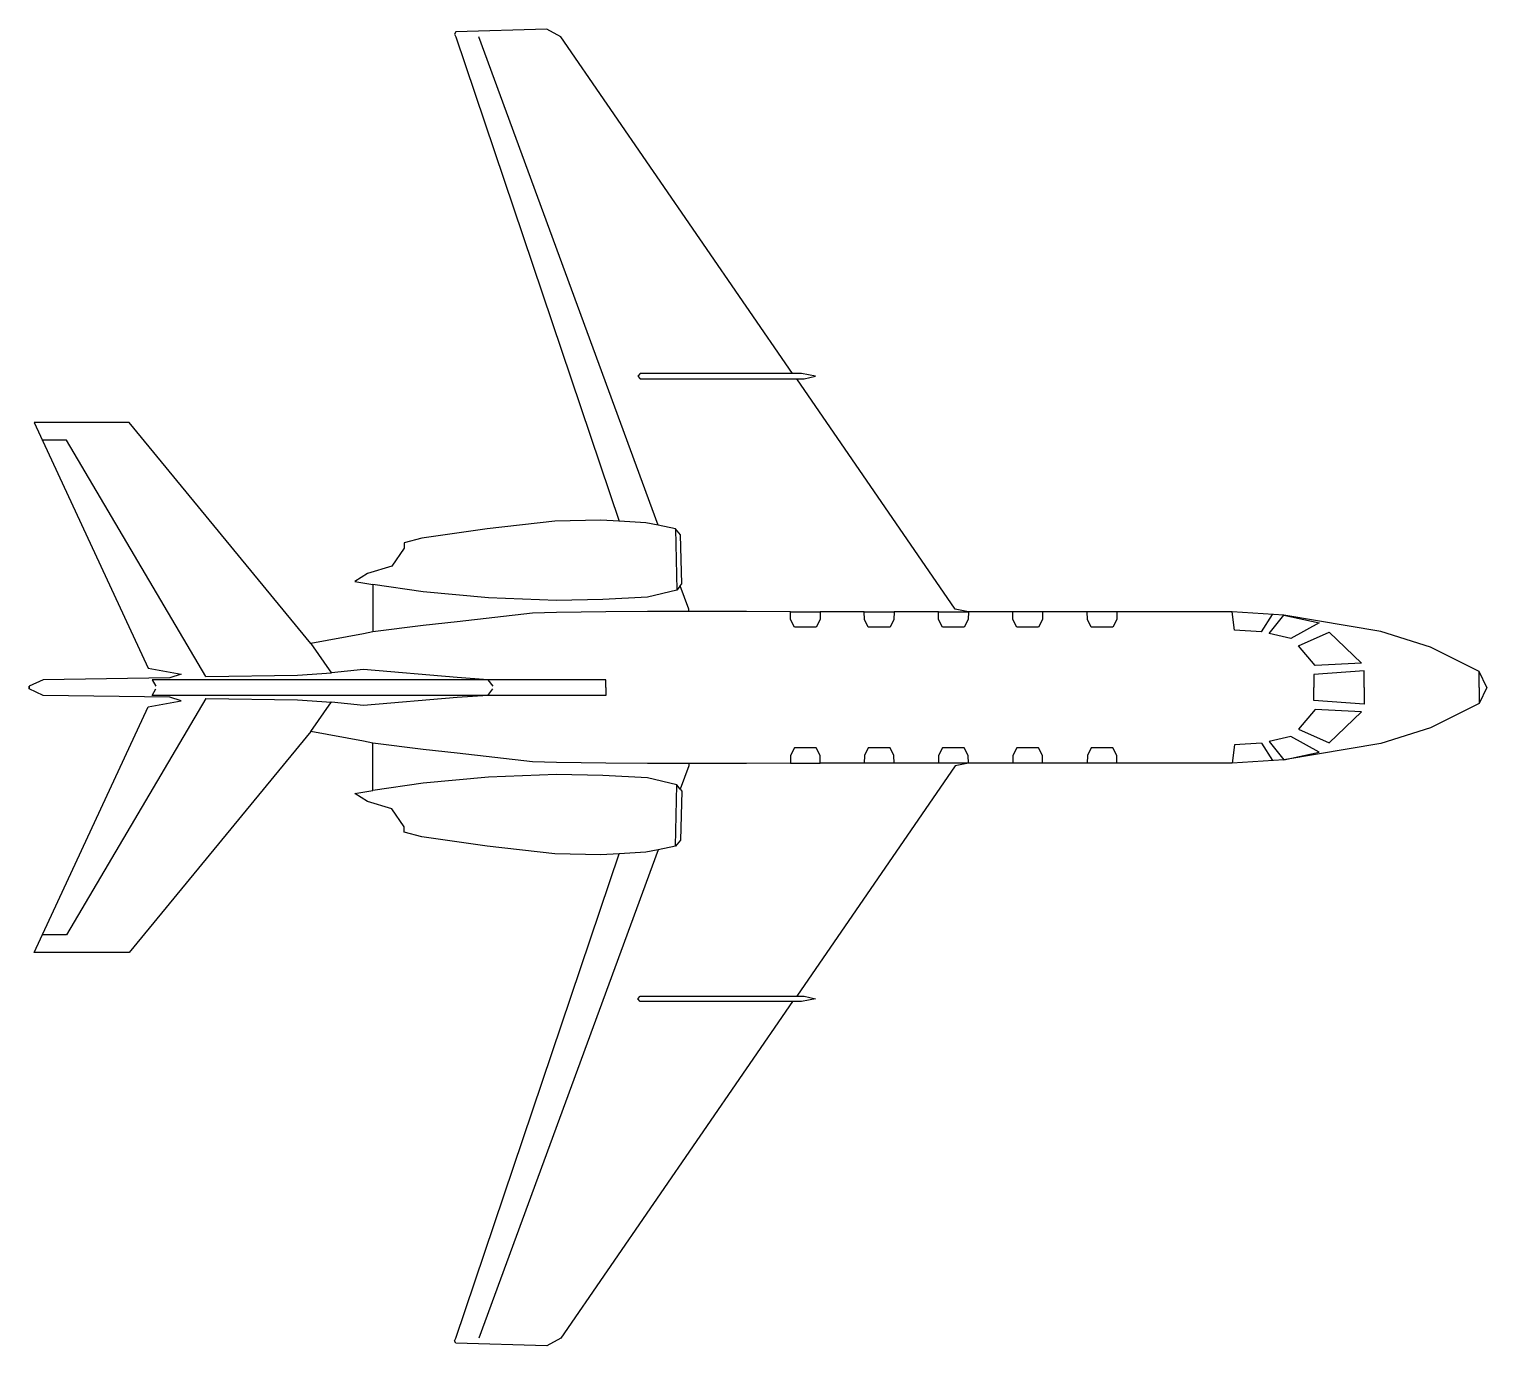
# Model space of a CAD drawing. Header units: millimetres. Extents: x -2944.5 to -2920.3, y 1503 to 1524.9.
import ezdxf

# ---------------------------------------------------------------- set-up
doc = ezdxf.new("R2010")
doc.units = ezdxf.units.MM
doc.header["$LTSCALE"] = 10
doc.layers.add('Aeronaves', color=2, linetype='Continuous')

msp = doc.modelspace()

# ---------------------------------------------------------------- linework, layer by layer
at = {"layer": 'Aeronaves'}
for p, q in [((-2934.049, 1516.633), (-2937.025, 1524.737)), ((-2943.87, 1518.041), (-2944.28, 1518.041)), ((-2941.556, 1514.119), (-2943.87, 1518.041)), ((-2934.253, 1516.67), (-2934.698, 1516.7)), ((-2934.049, 1516.633), (-2934.253, 1516.67)), ((-2933.761, 1516.573), (-2934.049, 1516.633)), ((-2933.676, 1516.47), (-2933.761, 1516.573)), ((-2933.761, 1516.573), (-2933.74, 1515.554)), ((-2933.667, 1516.063), (-2933.676, 1516.47)), ((-2933.658, 1515.66), (-2933.667, 1516.063)), ((-2937.95, 1515.526), (-2938.784, 1515.648)), ((-2936.864, 1515.423), (-2937.95, 1515.526)), ((-2933.74, 1515.554), (-2934.228, 1515.435)), ((-2933.682, 1515.623), (-2933.74, 1515.554)), ((-2933.682, 1515.623), (-2933.658, 1515.66)), ((-2933.54, 1515.235), (-2933.682, 1515.623)), ((-2935.736, 1515.381), (-2936.864, 1515.423)), ((-2934.968, 1515.399), (-2935.736, 1515.381)), ((-2934.228, 1515.435), (-2934.968, 1515.399)), ((-2933.54, 1515.196), (-2933.54, 1515.235)), ((-2932.581, 1515.196), (-2933.54, 1515.196)), ((-2931.854, 1515.193), (-2932.581, 1515.196)), ((-2931.854, 1515.193), (-2931.359, 1515.193)), ((-2931.851, 1515.065), (-2931.854, 1515.193)), ((-2931.787, 1514.938), (-2931.851, 1515.065)), ((-2931.362, 1515.065), (-2931.426, 1514.938)), ((-2931.359, 1515.193), (-2931.362, 1515.065)), ((-2930.628, 1515.193), (-2931.359, 1515.193)), ((-2930.628, 1515.193), (-2930.134, 1515.193)), ((-2930.625, 1515.065), (-2930.628, 1515.193)), ((-2930.562, 1514.938), (-2930.625, 1515.065)), ((-2930.137, 1515.065), (-2930.201, 1514.938)), ((-2930.134, 1515.193), (-2930.137, 1515.065)), ((-2929.397, 1515.193), (-2930.134, 1515.193)), ((-2929.397, 1515.193), (-2928.9, 1515.193)), ((-2929.394, 1515.065), (-2929.397, 1515.193)), ((-2929.33, 1514.938), (-2929.394, 1515.065)), ((-2928.903, 1515.065), (-2928.969, 1514.938)), ((-2928.9, 1515.193), (-2928.903, 1515.065)), ((-2931.426, 1514.938), (-2931.787, 1514.938)), ((-2930.201, 1514.938), (-2930.562, 1514.938)), ((-2928.969, 1514.938), (-2929.33, 1514.938)), ((-2939.812, 1514.665), (-2939.469, 1514.174)), ((-2936.876, 1514.067), (-2942.447, 1514.067)), ((-2920.423, 1513.937), (-2920.423, 1514.201)), ((-2936.876, 1513.807), (-2942.447, 1513.807)), ((-2920.423, 1513.937), (-2920.423, 1513.673)), ((-2941.556, 1513.755), (-2943.87, 1509.834)), ((-2939.812, 1513.209), (-2939.469, 1513.7)), ((-2931.787, 1512.936), (-2931.851, 1512.809)), ((-2931.426, 1512.936), (-2931.787, 1512.936)), ((-2931.362, 1512.809), (-2931.426, 1512.936)), ((-2930.562, 1512.936), (-2930.625, 1512.809)), ((-2930.201, 1512.936), (-2930.562, 1512.936)), ((-2930.137, 1512.809), (-2930.201, 1512.936)), ((-2929.33, 1512.936), (-2929.394, 1512.809)), ((-2928.969, 1512.936), (-2929.33, 1512.936)), ((-2928.903, 1512.809), (-2928.969, 1512.936)), ((-2933.54, 1512.639), (-2933.682, 1512.251)), ((-2933.54, 1512.678), (-2933.54, 1512.639)), ((-2932.581, 1512.678), (-2933.54, 1512.678)), ((-2931.854, 1512.681), (-2932.581, 1512.678)), ((-2931.851, 1512.809), (-2931.854, 1512.681)), ((-2931.854, 1512.681), (-2931.359, 1512.681)), ((-2931.359, 1512.681), (-2931.362, 1512.809)), ((-2930.628, 1512.681), (-2931.359, 1512.681)), ((-2930.625, 1512.809), (-2930.628, 1512.681)), ((-2930.134, 1512.681), (-2930.628, 1512.681)), ((-2930.134, 1512.681), (-2930.137, 1512.809)), ((-2929.397, 1512.681), (-2930.134, 1512.681)), ((-2929.394, 1512.809), (-2929.397, 1512.681)), ((-2928.9, 1512.681), (-2929.397, 1512.681)), ((-2928.9, 1512.681), (-2928.903, 1512.809)), ((-2937.95, 1512.348), (-2938.784, 1512.227)), ((-2936.864, 1512.451), (-2937.95, 1512.348)), ((-2935.736, 1512.493), (-2936.864, 1512.451)), ((-2934.968, 1512.475), (-2935.736, 1512.493)), ((-2934.228, 1512.439), (-2934.968, 1512.475)), ((-2933.74, 1512.321), (-2934.228, 1512.439)), ((-2933.761, 1511.301), (-2933.74, 1512.321)), ((-2933.682, 1512.251), (-2933.74, 1512.321)), ((-2933.682, 1512.251), (-2933.658, 1512.214)), ((-2933.658, 1512.214), (-2933.667, 1511.811)), ((-2933.667, 1511.811), (-2933.676, 1511.405)), ((-2933.676, 1511.405), (-2933.761, 1511.301)), ((-2934.049, 1511.241), (-2937.025, 1503.137)), ((-2934.253, 1511.204), (-2934.698, 1511.174)), ((-2934.049, 1511.241), (-2934.253, 1511.204)), ((-2933.761, 1511.301), (-2934.049, 1511.241)), ((-2943.87, 1509.834), (-2944.28, 1509.834))]:
    msp.add_line(p, q, dxfattribs=at)
for points in [[(-2920.295, 1513.937), (-2920.423, 1514.201), (-2921.229, 1514.604), (-2922.057, 1514.868), (-2923.665, 1515.138), (-2924.523, 1515.193), (-2928.9, 1515.193), (-2929.118, 1515.235), (-2931.75, 1519.06), (-2931.626, 1519.063), (-2931.435, 1519.105), (-2931.669, 1519.148), (-2931.817, 1519.151), (-2935.666, 1524.737), (-2935.899, 1524.865), (-2937.407, 1524.822), (-2937.428, 1524.78), (-2937.407, 1524.737), (-2934.698, 1516.7), (-2934.999, 1516.715), (-2935.763, 1516.7), (-2936.888, 1516.57), (-2937.971, 1516.418), (-2938.262, 1516.336), (-2938.262, 1516.248), (-2938.471, 1515.951), (-2938.872, 1515.83), (-2939.081, 1515.696), (-2938.784, 1515.648), (-2938.784, 1514.859), (-2938.938, 1514.829), (-2939.812, 1514.665), (-2942.83, 1518.338), (-2944.404, 1518.338), (-2942.511, 1514.259), (-2941.965, 1514.158), (-2942.153, 1514.098), (-2944.255, 1514.067), (-2944.489, 1513.961), (-2944.489, 1513.916)], [(-2931.817, 1519.151), (-2934.347, 1519.148), (-2934.389, 1519.105), (-2934.347, 1519.063), (-2931.75, 1519.06)], [(-2933.54, 1515.196), (-2934.228, 1515.196), (-2934.92, 1515.193), (-2935.736, 1515.184), (-2936.133, 1515.171), (-2937.386, 1515.029), (-2937.95, 1514.965), (-2938.784, 1514.859)], [(-2927.668, 1515.193), (-2927.671, 1515.065), (-2927.735, 1514.938), (-2928.096, 1514.938), (-2928.16, 1515.065), (-2928.163, 1515.193)], [(-2926.434, 1515.193), (-2926.437, 1515.065), (-2926.501, 1514.938), (-2926.861, 1514.938), (-2926.925, 1515.065), (-2926.928, 1515.193)], [(-2924.035, 1514.862), (-2924.481, 1514.886), (-2924.523, 1515.193)], [(-2924.035, 1514.862), (-2923.853, 1515.15)], [(-2922.376, 1514.343), (-2923.143, 1514.301), (-2923.419, 1514.629), (-2922.91, 1514.853), (-2922.376, 1514.343)], [(-2942.447, 1514.067), (-2942.384, 1513.961)], [(-2941.556, 1514.119), (-2940.036, 1514.143), (-2939.472, 1514.18)], [(-2934.92, 1513.937), (-2934.92, 1514.067), (-2936.876, 1514.067), (-2937.386, 1514.104), (-2938.938, 1514.234), (-2939.469, 1514.18)], [(-2936.876, 1514.067), (-2936.791, 1513.961)], [(-2922.33, 1513.937), (-2922.333, 1514.216), (-2923.164, 1514.152), (-2923.167, 1513.937)], [(-2920.295, 1513.937), (-2920.423, 1513.673), (-2921.229, 1513.27), (-2922.057, 1513.006), (-2923.665, 1512.736), (-2924.523, 1512.681), (-2928.9, 1512.681), (-2929.118, 1512.639), (-2931.75, 1508.815), (-2931.626, 1508.811), (-2931.435, 1508.769), (-2931.669, 1508.727), (-2931.817, 1508.724), (-2935.666, 1503.137), (-2935.899, 1503.01), (-2937.407, 1503.052), (-2937.428, 1503.094), (-2937.407, 1503.137), (-2934.698, 1511.174), (-2934.999, 1511.159), (-2935.763, 1511.174), (-2936.888, 1511.305), (-2937.971, 1511.456), (-2938.262, 1511.538), (-2938.262, 1511.626), (-2938.471, 1511.923), (-2938.872, 1512.045), (-2939.081, 1512.178), (-2938.784, 1512.227), (-2938.784, 1513.015), (-2938.938, 1513.045), (-2939.812, 1513.209), (-2942.83, 1509.536), (-2944.404, 1509.536), (-2942.511, 1513.616), (-2941.965, 1513.716), (-2942.153, 1513.776), (-2944.255, 1513.807), (-2944.489, 1513.913), (-2944.489, 1513.958)], [(-2942.447, 1513.807), (-2942.384, 1513.913)], [(-2934.92, 1513.937), (-2934.92, 1513.807), (-2936.876, 1513.807), (-2937.386, 1513.77), (-2938.938, 1513.64), (-2939.469, 1513.694)], [(-2936.876, 1513.807), (-2936.791, 1513.913)], [(-2922.33, 1513.937), (-2922.333, 1513.658), (-2923.164, 1513.722), (-2923.167, 1513.937)], [(-2941.556, 1513.755), (-2940.036, 1513.731), (-2939.472, 1513.694)], [(-2922.376, 1513.531), (-2923.143, 1513.573), (-2923.419, 1513.246), (-2922.91, 1513.021), (-2922.376, 1513.531)], [(-2933.54, 1512.678), (-2934.228, 1512.678), (-2934.92, 1512.681), (-2935.736, 1512.691), (-2936.133, 1512.703), (-2937.386, 1512.845), (-2937.95, 1512.909), (-2938.784, 1513.015)], [(-2927.668, 1512.681), (-2927.671, 1512.809), (-2927.735, 1512.936), (-2928.096, 1512.936), (-2928.16, 1512.809), (-2928.163, 1512.681)], [(-2926.434, 1512.681), (-2926.437, 1512.809), (-2926.501, 1512.936), (-2926.861, 1512.936), (-2926.925, 1512.809), (-2926.928, 1512.681)], [(-2924.035, 1513.012), (-2924.481, 1512.988), (-2924.523, 1512.681)], [(-2924.035, 1513.012), (-2923.853, 1512.724)], [(-2931.817, 1508.724), (-2934.347, 1508.727), (-2934.389, 1508.769), (-2934.347, 1508.811), (-2931.75, 1508.815)]]:
    msp.add_lwpolyline(points, dxfattribs=at)
for points in [[(-2923.079, 1515.011), (-2923.546, 1514.753), (-2923.907, 1514.835), (-2923.665, 1515.138)], [(-2923.079, 1512.863), (-2923.546, 1513.121), (-2923.907, 1513.039), (-2923.665, 1512.736)]]:
    msp.add_lwpolyline(points, close=True, dxfattribs=at)

doc.saveas('drawing.dxf')
